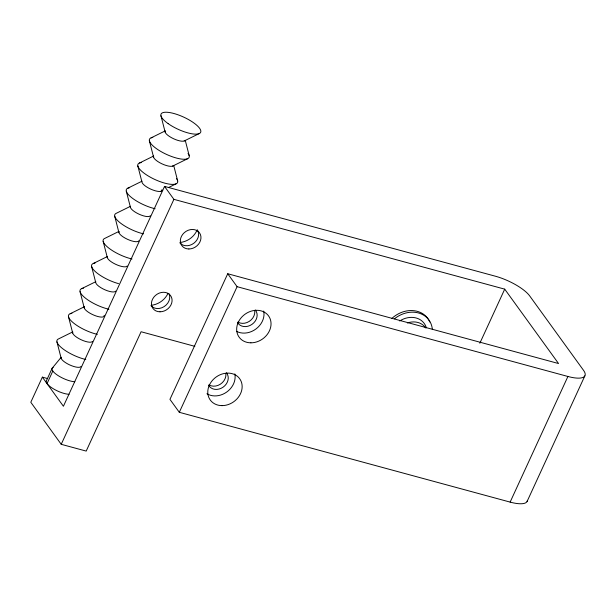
<?xml version="1.0" encoding="UTF-8"?>
<svg xmlns="http://www.w3.org/2000/svg" width="616" height="616" viewBox="0 0 616 616"><rect width="100%" height="100%" fill="white"/><g stroke="black" fill="none" stroke-linecap="round" stroke-linejoin="round"><path stroke-width="0.92" d="M47.709 378.594L42.358 377.138L30.8 402.263L61.223 444.313L86.194 451.089L141.087 331.747L194.841 346.338M47.039 383.606L52.814 371.048M527.419 500.377A29.06 8.932 24.7 0 1 510.133 502.102L179.31 412.304L169.947 399.361L227.727 273.743L237.091 286.679L567.913 376.476A29.06 8.932 24.7 0 0 583.521 370.316L529.691 295.926A29.06 8.932 24.7 0 0 495.356 276.207L164.534 186.409L63.417 406.252L42.358 377.138M61.223 444.313L173.897 199.345L164.534 186.409M179.31 412.304L237.091 286.679M479.841 343.235L504.72 289.15L173.897 199.345M510.133 502.102L567.913 376.476M527.073 501.501L584.853 375.883M151.097 137.853L165.15 130.931M139.539 162.978L153.592 156.056M184.184 140.979L199.068 133.641M127.982 188.103L142.042 181.181M172.626 166.104L187.51 158.766M130.484 206.306L116.432 213.228A21.799 6.699 24.7 0 0 120.751 223.277A21.799 6.699 24.7 0 0 143.574 233.864M161.069 191.23L162.724 190.413M168.514 187.557L175.953 183.891M118.926 231.424L104.874 238.354A21.799 6.699 24.7 0 0 109.201 248.402A21.799 6.699 24.7 0 0 132.017 258.99M93.316 263.479L107.369 256.549M81.759 288.604L95.819 281.674M70.209 313.729L84.261 306.799M72.703 331.924L58.651 338.854A21.799 6.699 24.7 0 0 62.978 348.895A21.799 6.699 24.7 0 0 85.793 359.49M227.727 273.743L558.55 363.54L504.72 289.15M185.262 140.363L189.212 155.733M160.953 115.762L165.126 132.04M173.712 165.488L177.654 180.858M149.395 140.887L153.576 157.165M137.845 166.012L142.019 182.29A10.896 3.349 24.7 0 0 152.937 190.028A10.896 3.349 24.7 0 0 161.923 189.713M126.288 191.137L130.461 207.415M114.73 216.262L118.903 232.54M103.172 241.387L107.346 257.665M91.615 266.512L95.796 282.783A10.896 3.349 24.7 0 0 105.405 290.005A10.896 3.349 24.7 0 0 115.608 291.122M80.065 291.637L84.238 307.908M68.507 316.763L72.68 333.033M56.949 341.888L61.123 358.158M391.876 318.434A25.425 21.244 -35.9 0 1 429.768 321.968M394.479 318.811A25.425 21.244 -35.9 0 1 432.317 329.083M407.353 322.976A18.164 15.177 -35.9 0 1 425.695 327.958M399.715 320.982A19.62 16.386 -35.9 0 1 426.341 327.82M169.115 293.932A10.896 9.101 -35.9 0 1 164.218 306.552A10.896 9.101 -35.9 0 1 150.997 305.69M69.038 394.294A14.53 4.466 24.7 0 1 53.477 388.865A14.53 4.466 24.7 0 1 46.369 380.827L52.144 368.26L61.215 357.241A10.896 3.349 24.7 0 0 69.439 364.803A10.896 3.349 24.7 0 0 80.942 366.497M225.88 373.92A10.896 9.101 -35.9 0 1 220.389 384.184A10.896 9.101 -35.9 0 1 208.993 384.869M254.77 311.111A10.896 9.101 -35.9 0 1 249.28 321.367A10.896 9.101 -35.9 0 1 237.884 322.06M263.702 311.049A18.164 15.177 -35.9 0 1 255.979 328.959A18.164 15.177 -35.9 0 1 236.521 331.331M168.014 293.332A18.164 15.177 -35.9 0 1 151.259 305.274M197.243 229.73A10.896 9.101 -35.9 0 1 193.894 243.197A10.896 9.101 -35.9 0 1 179.887 242.881M196.904 230.523A18.164 15.177 -35.9 0 1 180.149 242.465M97.351 334.365A21.799 6.699 24.7 0 1 73.327 322.822A21.799 6.699 24.7 0 1 71.918 313.321M92.5 341.372A10.896 3.349 24.7 0 1 80.989 339.678A10.896 3.349 24.7 0 1 72.773 332.116M108.901 309.24A21.799 6.699 24.7 0 1 84.885 297.697A21.799 6.699 24.7 0 1 83.476 288.196M255.263 309.964A10.896 9.101 -35.9 0 1 252.013 324.339A10.896 9.101 -35.9 0 1 237.491 322.438M234.811 373.866A18.164 15.177 -35.9 0 1 226.711 392.046A18.164 15.177 -35.9 0 1 206.93 393.732M226.372 372.772A10.896 9.101 -35.9 0 1 223.123 387.148A10.896 9.101 -35.9 0 1 208.601 385.246M104.142 315.33A10.896 3.349 24.7 0 1 93.848 315.13A10.896 3.349 24.7 0 1 84.323 306.991M74.821 381.728A14.53 4.466 24.7 0 1 57.758 375.367A14.53 4.466 24.7 0 1 53.161 367.459M118.541 283.637A21.799 6.699 24.7 0 1 95.773 272.002A21.799 6.699 24.7 0 1 95.033 263.07M127.166 265.996A10.896 3.349 24.7 0 1 115.662 264.303A10.896 3.349 24.7 0 1 107.438 256.749M150.273 215.746A10.896 3.349 24.7 0 1 138.769 214.052A10.896 3.349 24.7 0 1 130.546 206.499M138.723 240.871A10.896 3.349 24.7 0 1 127.219 239.177A10.896 3.349 24.7 0 1 118.996 231.624M155.132 208.739A21.799 6.699 24.7 0 1 131.108 197.197A21.799 6.699 24.7 0 1 129.699 187.695M184.946 140.379A10.896 3.349 24.7 0 1 173.442 138.677A10.896 3.349 24.7 0 1 165.219 131.123M176.476 178.517A21.799 6.699 24.7 0 1 155.324 179.695A21.799 6.699 24.7 0 1 141.256 162.57M173.389 165.504A10.896 3.349 24.7 0 1 161.885 163.802A10.896 3.349 24.7 0 1 153.661 156.248M188.026 153.392A21.799 6.699 24.7 0 1 166.882 154.57A21.799 6.699 24.7 0 1 152.814 137.445M160.006 311.796A10.896 9.101 -35.9 0 0 171.456 297.174A10.896 9.101 -35.9 0 0 153.846 297.143A10.896 9.101 -35.9 0 0 160.006 311.796M222.022 405.628A18.164 15.177 -35.9 0 0 241.102 381.258A18.164 15.177 -35.9 0 0 211.758 381.212A18.164 15.177 -35.9 0 0 222.022 405.628M250.912 342.819A18.164 15.177 -35.9 0 0 269.993 318.449A18.164 15.177 -35.9 0 0 240.648 318.403A18.164 15.177 -35.9 0 0 250.912 342.819M188.896 248.98A10.896 9.101 -35.9 0 0 200.346 234.357A10.896 9.101 -35.9 0 0 182.736 234.326A10.896 9.101 -35.9 0 0 188.896 248.98M168.153 123.639A21.799 6.699 24.7 0 0 200.585 132.44A21.799 6.699 24.7 0 0 173.835 113.483A21.799 6.699 24.7 0 0 168.153 123.639"/></g></svg>
